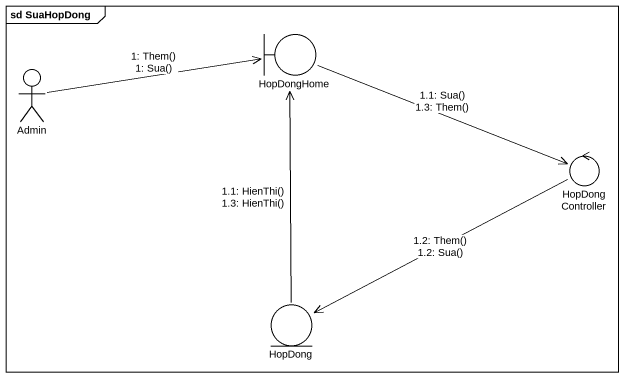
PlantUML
@startuml
mainframe sd SuaHopDong
boundary HopDongHome
actor Admin
control HopDongController
entity HopDong
Admin -right-> HopDongHome : 1: Them()\n1: Sua()
HopDongHome -right-> HopDongController : 1.1: Sua()\n1.3: Them()
HopDong -up-> HopDongHome : 1.1: HienThi()\n1.3: HienThi()
HopDongController -left-> HopDong : 1.2: Them()\n1.2: Sua()
@enduml
